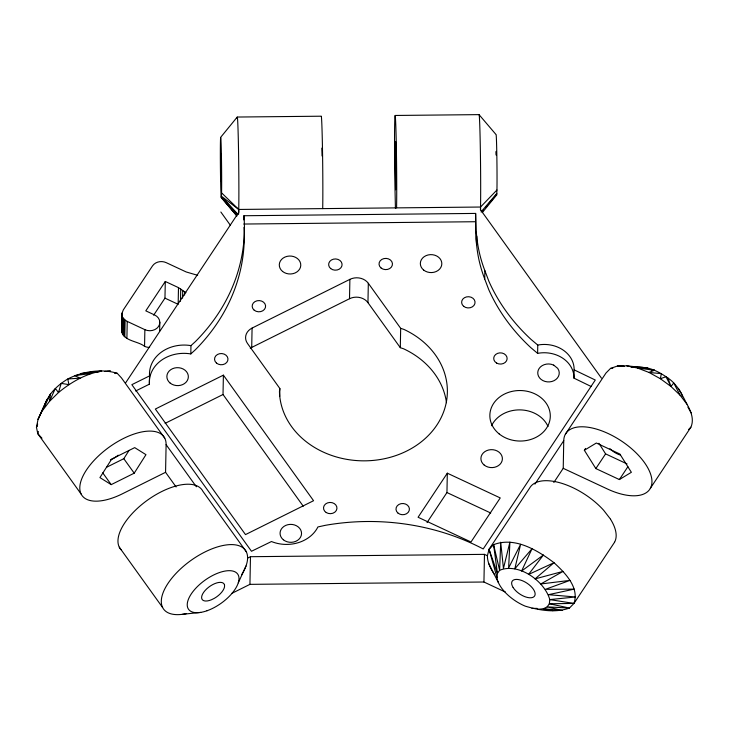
<?xml version="1.0" encoding="UTF-8"?>
<svg xmlns="http://www.w3.org/2000/svg" width="729" height="729" viewBox="0 0 729 729"><rect width="100%" height="100%" fill="white"/><g stroke="black" fill="none" stroke-linecap="round" stroke-linejoin="round"><path stroke-width="1.09" d="M496.103 155.058L496.23 151.34L496.449 154.73M149.609 347.405A10.078 8.42 1.1 0 1 144.552 346.33C138.045 340.935 123.083 341.281 121.707 330.838L122.089 313.069L123.283 309.943L152.525 265.866C155.487 261.574 161.628 260.517 166.212 262.65L186.205 271.963L197.65 275.316M121.816 331.932L122.089 313.069M122.108 323.093L121.707 330.838M122.098 333.016L122.025 314.163M122.545 334.055L122.417 316.34M123.146 335.039L123.474 318.363L122.873 317.379M123.903 335.941L124.231 319.275L123.474 318.363M124.796 336.762L125.115 320.095L124.231 319.275M126.91 338.083L127.229 321.407L125.115 320.095M144.552 346.33L144.871 329.663L127.229 321.407M135.621 391.008L149.399 384.183L149.563 375.882A34.828 29.105 1.1 0 1 190.962 345.628L195.436 341.555A213.342 178.313 1.1 0 0 243.923 215.738L475.636 213.424L475.982 230.692L476.757 236.378A179.352 149.901 1.1 0 0 484.885 270.696L488.886 281.276A213.342 178.313 1.1 0 0 531.113 339.468L537.765 345.063A29.607 24.75 1.1 0 1 574.124 369.84L595.283 380.037L483.209 548.955A213.342 178.313 1.1 0 0 325.225 525.345L317.917 526.949A34.272 28.65 1.1 0 1 271.461 541.529L251.487 551.27L131.849 384.666L149.563 375.882M159.642 331.103L159.815 322.218M153.646 315.201L164.964 298.143L165.292 281.467L178.487 287.636L185.931 292.73M165.565 472.301L166.103 444.644A50.383 23.456 -35.7 0 0 123.483 438.475A50.383 23.456 -35.7 0 0 79.798 487.628A50.383 23.456 -35.7 0 0 122.417 493.788L165.565 472.301L176.09 486.954M178.487 287.636L178.158 304.312L164.964 298.143M180.491 301.25L180.728 289.021M182.578 298.143L182.733 290.361M184.61 295.09L184.674 291.755M149.399 384.183A34.828 29.105 1.1 0 1 190.807 353.92L190.962 345.628M303.246 506.218L223.019 394.507L223.393 375.153L155.341 409.042L245.5 534.603L313.561 500.714L223.393 375.153M243.841 219.894L243.923 215.738M250.266 348.271A13.432 11.227 1.1 0 1 251.705 347.441L252.079 328.077L349.884 279.362A13.432 11.227 1.1 0 1 368.327 283.289L400.668 328.332L404.012 329.444A83.972 70.184 1.1 0 1 406.755 451.014A83.972 70.184 1.1 0 1 279.453 391.482L279.854 388.502L247.505 343.468A13.432 11.227 1.1 0 1 252.079 328.077M231.931 593.324L249.938 584.357L250.475 556.701L484.475 554.359L487.409 555.735A50.383 24.422 33.6 0 0 494.235 574.115M279.699 396.476L279.854 388.502M251.705 347.441L349.51 298.726L349.884 279.362M446.485 402.709A83.972 70.184 1.1 0 0 403.638 348.808L400.303 347.687L367.954 302.653L368.327 283.289M400.303 347.687L400.668 328.332M427.039 522.547L446.95 492.549L447.314 473.185L500.24 497.934L470.998 542.002L418.082 517.253L447.314 473.185M591.192 386.516L573.96 378.141A29.607 24.75 1.1 0 0 537.61 353.355L530.958 347.76A213.342 178.313 1.1 0 1 488.731 289.577L484.721 278.997A179.352 149.901 1.1 0 1 476.602 244.671L475.827 238.994L475.636 213.424M476.602 244.671L476.757 236.378M484.721 278.997L484.885 270.696M505.416 592.057L483.938 582.015L484.475 554.359M537.61 353.355L537.765 345.063M563.225 468.328L563.754 440.671A50.383 24.422 33.6 0 1 608.387 433.637A50.383 24.422 33.6 0 1 651.954 481.915A50.383 24.422 33.6 0 1 607.321 488.949L563.225 468.328L553.812 482.507M573.96 378.141L574.124 369.84M238.602 214.217L238.738 209.451A50.383 0.966 89.4 0 0 238.474 147.404A50.383 0.966 89.4 0 0 237.08 118.308M480.447 209.897L480.529 207.036A50.383 0.966 89.4 0 0 480.338 149.108A50.383 0.966 89.4 0 0 479.026 114.626L395.072 115.464M482.306 212.576L496.713 194.935L496.941 190.023A30.235 0.583 89.4 0 0 496.832 155.268A30.235 0.583 89.4 0 0 496.039 134.573L479.026 114.626M221.57 192.866L221.334 197.696L236.934 215.975L221.169 197.076L220.832 189.968A30.235 0.583 89.4 0 1 220.386 145.39A30.235 0.583 89.4 0 1 221.27 148.898A30.235 0.583 89.4 0 1 221.57 192.866L238.738 209.451L480.529 207.036L496.941 190.023M496.996 577.596L497.424 573.431L493.588 544.672C514.893 536.453 537.382 550.185 554.022 562.715C564.902 572.784 579.555 587.182 573.969 603.43L569.44 608.041C555.389 613.144 539.241 610.328 525.199 606.136A30.235 14.653 33.6 0 1 496.996 577.596L489.05 549.283L529.6 488.138A50.383 24.422 33.6 0 1 603.621 510.245L610.556 519.194M487.409 555.735L489.05 549.283L493.588 544.672L499.62 570.306L497.424 573.431L489.05 549.283M650.314 488.366L690.91 427.176C694.391 419.348 690.864 411.028 686.909 404.13C681.943 394.498 677.25 384.219 667.91 378.023C659.38 372.072 649.202 366.359 638.458 367.553M38.427 431.513L37.78 433.682L81.129 494.052M44.487 406.472C47.677 394.343 57.336 385.322 67.751 378.998C81.985 371.526 101.987 368.382 117.232 373.33L121.415 377.85L164.763 438.22M37.653 424.141L36.45 427.258L37.78 433.682L41.963 438.211M238.283 582.826L245.992 566.023M37.37 425.308L36.45 427.258L38.054 419.366L47.084 399.355L38.054 419.366L45.289 404.395M106.543 467.289L123.802 458.687L129.097 450.358M134.209 473.176L145.964 454.668L134.701 447.624L111.692 459.088L99.937 477.595L111.2 484.639L134.209 473.176L123.802 458.687M165.292 281.467L145.8 310.846L154.621 314.974A10.078 8.42 1.1 0 1 158.567 326.437A10.078 8.42 1.1 0 1 144.871 329.663M125.625 382.843L238.802 212.257L238.738 209.451L221.461 196.256L237.827 214.353L221.169 197.076L236.615 214.973M565.394 434.22L605.99 373.02L610.528 368.409L617.645 365.958L626.858 365.84L647.68 368.054L637.547 368.045L626.858 365.84M534.913 484.138L563.754 440.671M584.348 450.267L596.34 443.022L619.86 454.021L631.369 472.292L619.368 479.564L595.848 468.574L584.348 450.267L585.56 448.426M595.848 468.574L605.589 453.875L598.928 443.278M619.368 479.564L627.888 466.715M538.157 609.28L543.342 608.77L547.16 606.893L549.356 603.758L573.969 603.43L614.556 542.239M680.011 395.127L670.962 386.461L673.76 382.98L680.011 395.127L686.909 404.13M220.668 137.316L237.235 117.041L321.188 116.203A50.383 0.966 89.4 0 1 322.51 150.684A50.383 0.966 89.4 0 1 322.701 208.612M482.051 211.665L483.5 209.934M485.678 207.337L487.127 205.605M488.576 203.874L496.549 194.361L496.713 194.935M481.076 211.92L496.841 193.458M688.641 429.481L690.91 427.176M190.807 353.92L195.281 349.847A213.342 178.313 1.1 0 0 244.005 227.402M165.118 423.349L223.019 394.507M247.596 558.132L250.475 556.701M654.432 370.25L648.983 372.437L637.547 368.045L654.432 370.25L651.088 369.858M107.154 371.425L110.489 371.015L104.858 371.407M182.414 614.319L200.73 612.396M115 373.53L117.232 373.33L115 373.33M92.474 372.282L86.851 372.683L88.747 372.947M94.724 372.127L99.235 371.808M610.528 368.409L612.77 368.355M243.759 224.04L475.481 221.725M249.938 584.357L483.938 582.015M531.97 608.378L537.191 608.396M620.99 366.35L617.645 365.958L624.334 366.35M631.013 366.742L643.279 367.452M617.645 365.958L623.204 366.35M630.995 366.897L633.219 367.052M638.777 367.434L647.68 368.054M573.969 603.43L549.794 599.593C544.691 581.141 518.547 562.323 499.62 570.306L500.705 542.221L503.447 568.42L509.926 542.094L508.623 567.909L520.615 544.308L514.811 568.811L532.042 548.7L521.581 571.062L543.442 554.979L528.479 574.507L554.022 562.715L535.022 578.908L563.07 571.381L540.781 583.975L569.969 580.384L545.347 589.351L574.252 589.114L548.427 594.682L575.609 596.978L549.794 599.593L549.356 603.758L569.44 608.041L547.16 606.893L562.323 610.492L543.342 608.77L553.101 610.62L548.828 609.736M605.589 453.875L627.058 463.917M446.95 492.549L490.708 513.006M670.962 386.461L660.374 378.725L648.983 372.437L661.331 373.649L660.374 378.725L665.978 376.738L670.962 386.461L668.037 378.132M233.991 211.337L236.725 214.891M601.425 378.087L480.593 209.843L480.529 207.036M220.851 212.011L230.482 225.425M246.265 551.707L202.917 491.337A50.383 23.456 -35.7 0 0 147.732 499.976A50.383 23.456 -35.7 0 0 121.032 549.693M166.103 444.644L196.356 486.772M102.743 472.866L111.2 484.639M119.283 547.169L162.631 607.539M678.38 388.357L681.524 393.687L682.399 396.658M687.903 407.165L691.183 412.86M488.776 563.599L498.363 582.517M395.428 208.221L395.1 193.422A50.383 0.966 89.4 0 1 394.681 123.648A50.383 0.966 89.4 0 1 396.157 138.109A50.383 0.966 89.4 0 1 396.576 207.874M321.863 148.115L322.045 155.97M610.519 519.248A50.383 24.422 33.6 0 1 614.52 542.294M186.405 613.627A50.383 23.456 -35.7 0 1 165.902 586.809A50.383 23.456 -35.7 0 1 225.17 545.11A50.383 23.456 -35.7 0 1 241.545 574.835M620.497 455.115A13.432 6.506 33.6 0 1 609.927 448.672M118.18 455.169A13.432 6.26 -35.7 0 1 110.407 459.908M491.556 425.754A30.235 25.269 1.1 0 1 519.977 409.88A30.235 25.269 1.1 0 1 548.044 426.52M349.51 298.726A13.432 11.227 1.1 0 1 367.954 302.653M220.714 158.567L221.151 180.92L220.851 154.092L220.714 158.567M224.541 585.05L224.505 586.973A13.432 6.26 -35.7 0 1 214.472 598.263L211.474 599.757A13.432 6.26 -35.7 0 1 201.623 597.097A13.432 6.26 -35.7 0 1 212.759 584.576A13.432 6.26 -35.7 0 1 224.541 585.05M50.511 393.924L49.463 401.406L42.501 410.555L50.511 393.924M61.209 383.381L58.484 392.557L49.463 401.406L55.331 388.475L58.484 392.557C70.977 382.26 85.475 373.767 101.632 371.07L81.019 373.458L91.28 373.494L74.504 375.608L80.135 378.114L67.751 378.998L68.945 384.611L61.209 383.381M395.619 141.754L395.118 143.303L395.637 189.768L396.139 188.219L396.129 164.216L395.619 141.754M553.694 365.111L551.078 364.236A10.753 8.985 1.1 0 0 537.774 372.273A10.753 8.985 1.1 0 0 549.63 381.887A10.753 8.985 1.1 0 0 558.824 370.514L557.703 368.364L553.694 365.111M513.134 587.519A13.432 6.515 33.6 0 0 533.5 597.051A13.432 6.515 33.6 0 0 523.531 581.223A13.432 6.515 33.6 0 0 513.134 587.519M207.036 610.747A30.235 14.079 -35.7 0 0 237.955 574.488A30.235 14.079 -35.7 0 0 194.361 589.852A30.235 14.079 -35.7 0 0 207.036 610.747M499.101 433.864A30.235 25.269 1.1 0 0 549.411 422.036A30.235 25.269 1.1 0 0 511.694 391.464A30.235 25.269 1.1 0 0 499.101 433.864M170.149 383.071A10.753 8.985 1.1 0 0 188.036 378.87A10.753 8.985 1.1 0 0 174.623 367.999A10.753 8.985 1.1 0 0 170.149 383.071M326.2 512.523A6.716 5.613 1.1 0 0 336.907 508.769A6.716 5.613 1.1 0 0 327.603 502.873A6.716 5.613 1.1 0 0 326.2 512.523M397.906 513.016A6.716 5.613 1.1 0 0 409.169 510.655A6.716 5.613 1.1 0 0 401.032 503.666A6.716 5.613 1.1 0 0 397.906 513.016M496.631 363.078A6.716 5.613 1.1 0 0 507.12 358.932A6.716 5.613 1.1 0 0 497.524 353.383A6.716 5.613 1.1 0 0 496.631 363.078M463.68 306.335A6.716 5.613 1.1 0 0 474.861 303.711A6.716 5.613 1.1 0 0 466.487 296.913A6.716 5.613 1.1 0 0 463.68 306.335M254.193 310.18A6.716 5.613 1.1 0 0 265.392 307.629A6.716 5.613 1.1 0 0 257.073 300.776A6.716 5.613 1.1 0 0 254.193 310.18M216.458 363.051A6.716 5.613 1.1 0 0 227.73 360.7A6.716 5.613 1.1 0 0 219.593 353.702A6.716 5.613 1.1 0 0 216.458 363.051M283.344 539.779A10.753 8.985 1.1 0 0 301.232 535.578A10.753 8.985 1.1 0 0 287.827 524.707A10.753 8.985 1.1 0 0 283.344 539.779M484.193 465.056A10.753 8.985 1.1 0 0 502.081 460.856A10.753 8.985 1.1 0 0 488.667 449.984A10.753 8.985 1.1 0 0 484.193 465.056M330.711 268.582A6.716 5.613 1.1 0 0 341.892 265.948A6.716 5.613 1.1 0 0 333.508 259.15A6.716 5.613 1.1 0 0 330.711 268.582M423.622 270.031A10.753 8.985 1.1 0 0 441.51 265.83A10.753 8.985 1.1 0 0 428.105 254.959A10.753 8.985 1.1 0 0 423.622 270.031M282.579 271.443A10.753 8.985 1.1 0 0 300.466 267.233A10.753 8.985 1.1 0 0 287.053 256.362A10.753 8.985 1.1 0 0 282.579 271.443M381.085 268.017A6.716 5.613 1.1 0 0 392.266 265.392A6.716 5.613 1.1 0 0 383.882 258.595A6.716 5.613 1.1 0 0 381.085 268.017"/></g></svg>
